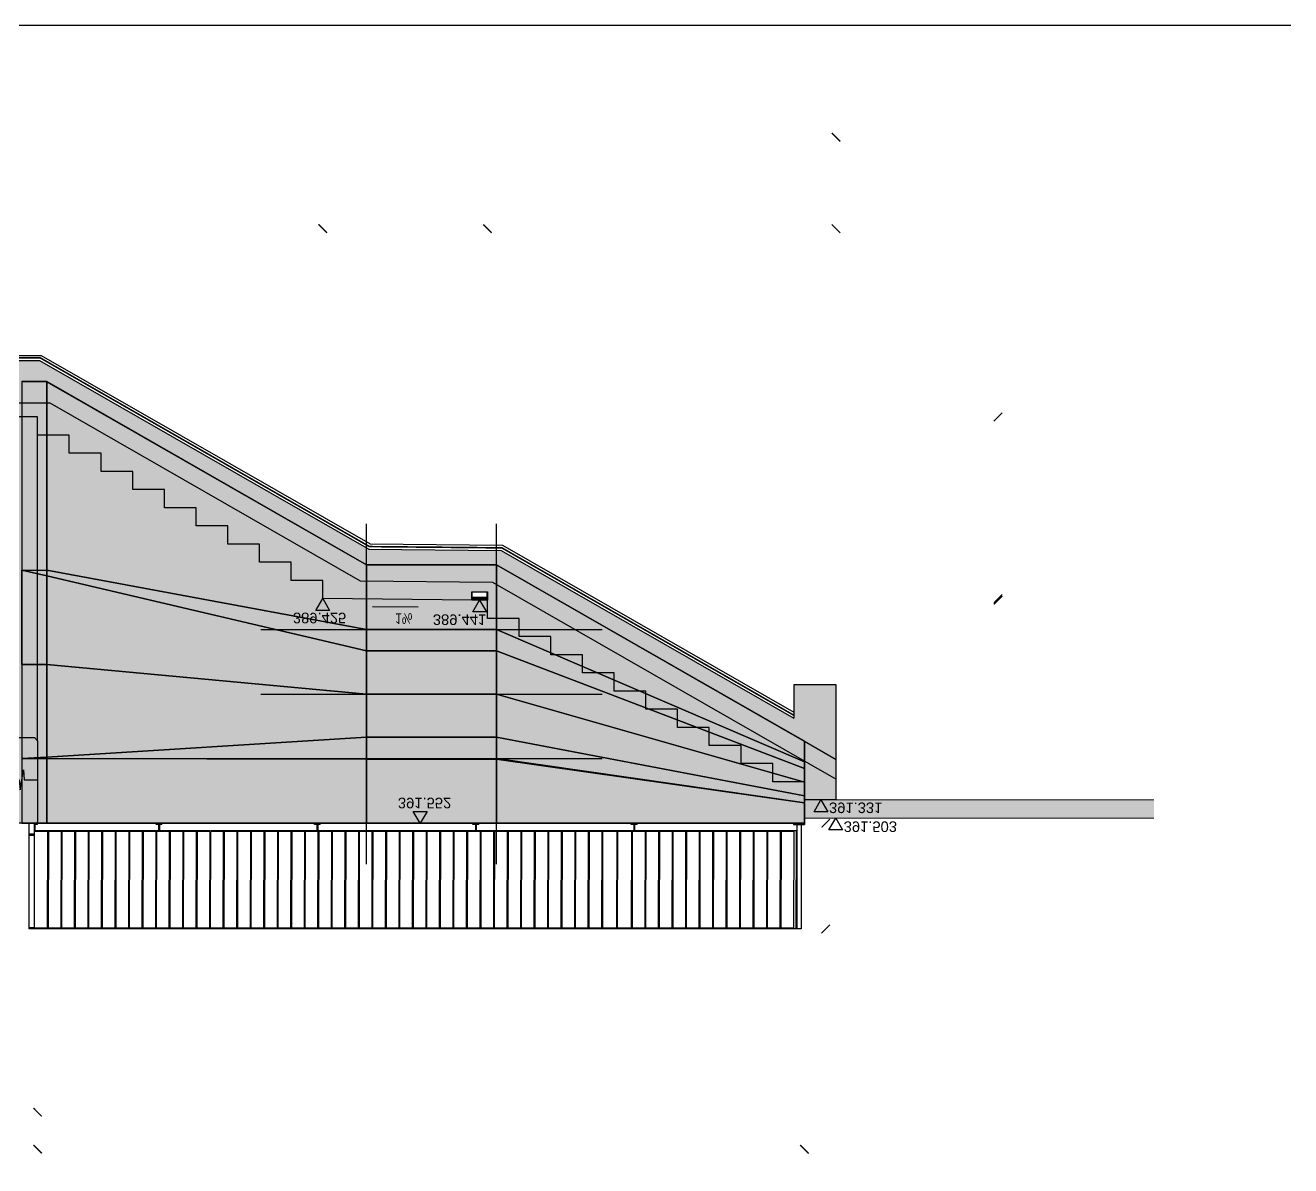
# Model space of a CAD drawing. Header units: metres. Extents: x 64.9 to 119.4, y -18.2 to 7.4.
# Drawn here: x 107.38 to 119.36, y -3.41 to 7.39 of the extents above; entities that cross this region are included whole.
import ezdxf

# ---------------------------------------------------------------- set-up
doc = ezdxf.new("R2010")
doc.units = ezdxf.units.M
doc.header["$PDMODE"] = 2
doc.linetypes.add('HIDDEN', pattern=[0.375, 0.25, -0.125])
doc.layers.get('Defpoints').transparency = 0.8
doc.layers.add('EXISTANT_MARQUISE', color=8, linetype='Continuous', true_color=0x808080)
for name, color, linetype in [('floor_stairs', 65, 'Continuous'), ('roof_01_parapet', 64, 'Continuous'), ('side_a_stairs', 4, 'Continuous'), ('side_b_stairs', 6, 'Continuous')]:
    doc.layers.add(name, color=color, linetype=linetype)
doc.styles.add('Arial', font='arial.ttf')
doc.styles.get("Standard").update_dxf_attribs({"font": 'arial.ttf'})
doc.dimstyles.new('1-50 GC', dxfattribs={"dimscale": 0.05, "dimtxt": 2.5, "dimasz": 2, "dimexe": 1.5, "dimexo": 5, "dimgap": 1, "dimtad": 1, "dimzin": 1, "dimdsep": 46, "dimtxsty": 'Arial', "dimblk": 'ARCHTICK', "dimcen": 0.1, "dimdle": 1.5, "dimazin": 0, "dimtfac": 1, "dimtmove": 1, "dimatfit": 3, "dimfxl": 7, "dimtfill": 1, "dimtolj": 1, "dimtzin": 0, "dimarcsym": 0})
doc.dimstyles.get("Standard").update_dxf_attribs({"dimtxt": 0.18, "dimasz": 0.18, "dimexe": 0.18, "dimexo": 0.0625, "dimgap": 0.09, "dimtad": 0, "dimtih": 1, "dimtoh": 1, "dimdec": 4, "dimzin": 0, "dimdsep": 46, "dimtxsty": 'Standard', "dimcen": 0.09, "dimadec": 0, "dimazin": 0, "dimtfac": 1, "dimtdec": 4, "dimtofl": 0, "dimtmove": 0, "dimatfit": 3, "dimfxl": 1, "dimtolj": 1, "dimtzin": 0, "dimarcsym": 0})

# ---------------------------------------------------------------- blocks, each defined once
blk = doc.blocks.new('_ArchTick')
at = {"color": 0, "linetype": 'ByBlock', "const_width": 0.15}
blk.add_lwpolyline([(-0.5, -0.5), (0.5, 0.5)], dxfattribs=at)
blk = doc.blocks.new('*D27')
at = {"layer": 'Defpoints', "color": 0, "transparency": 16777216}
for p in [(42.549, 10.286), (42.249, 7.537), (42.549, 7.537)]:
    blk.add_point(p, dxfattribs=at)
at = {"layer": 'EXISTANT_MARQUISE', "color": 0, "lineweight": -2, "transparency": 16777216}
for p, q in [((42.249, 7.657), (42.249, 10.346)), ((42.549, 7.657), (42.549, 10.346)), ((42.189, 10.286), (42.609, 10.286))]:
    blk.add_line(p, q, dxfattribs=at)
at = {"layer": 'EXISTANT_MARQUISE', "color": 0, "lineweight": -2, "transparency": 16777216, "xscale": 0.08, "yscale": 0.08, "zscale": 0.08, "rotation": 180}
blk.add_blockref('_ArchTick', (42.249, 10.286), dxfattribs=at)
at = {"layer": 'EXISTANT_MARQUISE', "color": 0, "lineweight": -2, "transparency": 16777216, "xscale": 0.08, "yscale": 0.08, "zscale": 0.08}
blk.add_blockref('_ArchTick', (42.549, 10.286), dxfattribs=at)
at = {"layer": 'EXISTANT_MARQUISE', "color": 0, "transparency": 16777216, "insert": (42.399, 10.377), "char_height": 0.1, "attachment_point": 5, "style": 'Arial'}
blk.add_mtext('\\A1;30', dxfattribs=at)
blk = doc.blocks.new('*D28')
at = {"layer": 'Defpoints', "color": 0, "transparency": 16777216}
for p in [(45.249, 5.244), (42.249, 3.573), (45.249, 1.924)]:
    blk.add_point(p, dxfattribs=at)
at = {"layer": 'EXISTANT_MARQUISE', "color": 0, "lineweight": -2, "transparency": 16777216}
for p, q in [((45.249, 5.124), (45.249, 1.864)), ((42.249, 3.453), (42.249, 1.864)), ((42.189, 1.924), (45.309, 1.924))]:
    blk.add_line(p, q, dxfattribs=at)
at = {"layer": 'EXISTANT_MARQUISE', "color": 0, "lineweight": -2, "transparency": 16777216, "xscale": 0.08, "yscale": 0.08, "zscale": 0.08, "rotation": 180}
blk.add_blockref('_ArchTick', (42.249, 1.924), dxfattribs=at)
at = {"layer": 'EXISTANT_MARQUISE', "color": 0, "lineweight": -2, "transparency": 16777216, "xscale": 0.08, "yscale": 0.08, "zscale": 0.08}
blk.add_blockref('_ArchTick', (45.249, 1.924), dxfattribs=at)
at = {"layer": 'EXISTANT_MARQUISE', "color": 0, "transparency": 16777216, "insert": (43.749, 2.015), "char_height": 0.1, "attachment_point": 5, "style": 'Arial'}
blk.add_mtext('\\A1;3.00', dxfattribs=at)
blk = doc.blocks.new('*D35')
at = {"layer": 'Defpoints', "color": 0, "transparency": 16777216}
for p in [(49.809, 10.636), (49.809, 7.552), (42.549, 7.537)]:
    blk.add_point(p, dxfattribs=at)
at = {"layer": 'EXISTANT_MARQUISE', "color": 0, "lineweight": -2, "transparency": 16777216}
for p, q in [((42.549, 7.657), (42.549, 10.696)), ((49.809, 7.672), (49.809, 10.696)), ((42.489, 10.636), (49.869, 10.636))]:
    blk.add_line(p, q, dxfattribs=at)
at = {"layer": 'EXISTANT_MARQUISE', "color": 0, "lineweight": -2, "transparency": 16777216, "xscale": 0.08, "yscale": 0.08, "zscale": 0.08, "rotation": 180}
blk.add_blockref('_ArchTick', (42.549, 10.636), dxfattribs=at)
at = {"layer": 'EXISTANT_MARQUISE', "color": 0, "lineweight": -2, "transparency": 16777216, "xscale": 0.08, "yscale": 0.08, "zscale": 0.08}
blk.add_blockref('_ArchTick', (49.809, 10.636), dxfattribs=at)
at = {"layer": 'EXISTANT_MARQUISE', "color": 0, "transparency": 16777216, "insert": (46.179, 10.727), "char_height": 0.1, "attachment_point": 5, "style": 'Arial'}
blk.add_mtext('\\A1;7.26', dxfattribs=at)
blk = doc.blocks.new('*D36')
at = {"layer": 'Defpoints', "color": 0, "transparency": 16777216}
for p in [(42.549, 10.636), (42.549, 7.537), (33.449, 7.275)]:
    blk.add_point(p, dxfattribs=at)
at = {"layer": 'EXISTANT_MARQUISE', "color": 0, "lineweight": -2, "transparency": 16777216}
for p, q in [((33.449, 7.395), (33.449, 10.696)), ((42.549, 7.657), (42.549, 10.696)), ((33.389, 10.636), (42.609, 10.636))]:
    blk.add_line(p, q, dxfattribs=at)
at = {"layer": 'EXISTANT_MARQUISE', "color": 0, "lineweight": -2, "transparency": 16777216, "xscale": 0.08, "yscale": 0.08, "zscale": 0.08, "rotation": 180}
blk.add_blockref('_ArchTick', (33.449, 10.636), dxfattribs=at)
at = {"layer": 'EXISTANT_MARQUISE', "color": 0, "lineweight": -2, "transparency": 16777216, "xscale": 0.08, "yscale": 0.08, "zscale": 0.08}
blk.add_blockref('_ArchTick', (42.549, 10.636), dxfattribs=at)
at = {"layer": 'EXISTANT_MARQUISE', "color": 0, "transparency": 16777216, "insert": (37.999, 10.727), "char_height": 0.1, "attachment_point": 5, "style": 'Arial'}
blk.add_mtext('\\A1;9.10', dxfattribs=at)
blk = doc.blocks.new('*D19')
at = {"layer": 'Defpoints', "color": 0, "transparency": 16777216}
for p in [(46.809, 5.354), (45.249, 5.244), (46.809, 1.924)]:
    blk.add_point(p, dxfattribs=at)
at = {"layer": 'EXISTANT_MARQUISE', "color": 0, "lineweight": -2, "transparency": 16777216}
for p, q in [((46.809, 5.234), (46.809, 1.864)), ((45.249, 5.124), (45.249, 1.864)), ((45.189, 1.924), (46.869, 1.924))]:
    blk.add_line(p, q, dxfattribs=at)
at = {"layer": 'EXISTANT_MARQUISE', "color": 0, "lineweight": -2, "transparency": 16777216, "xscale": 0.08, "yscale": 0.08, "zscale": 0.08, "rotation": 180}
blk.add_blockref('_ArchTick', (45.249, 1.924), dxfattribs=at)
at = {"layer": 'EXISTANT_MARQUISE', "color": 0, "lineweight": -2, "transparency": 16777216, "xscale": 0.08, "yscale": 0.08, "zscale": 0.08}
blk.add_blockref('_ArchTick', (46.809, 1.924), dxfattribs=at)
at = {"layer": 'EXISTANT_MARQUISE', "color": 0, "transparency": 16777216, "insert": (46.029, 2.015), "char_height": 0.1, "attachment_point": 5, "style": 'Arial'}
blk.add_mtext('\\A1;1.56', dxfattribs=at)
blk = doc.blocks.new('*D10')
at = {"layer": 'Defpoints', "color": 0, "transparency": 16777216}
for p in [(50.109, 6.241), (42.249, 3.573), (42.249, 1.059)]:
    blk.add_point(p, dxfattribs=at)
at = {"layer": 'EXISTANT_MARQUISE', "color": 0, "lineweight": -2, "transparency": 16777216}
for p, q in [((50.109, 6.121), (50.109, 0.999)), ((42.249, 3.453), (42.249, 0.999)), ((50.169, 1.059), (42.189, 1.059))]:
    blk.add_line(p, q, dxfattribs=at)
at = {"layer": 'EXISTANT_MARQUISE', "color": 0, "lineweight": -2, "transparency": 16777216, "xscale": 0.08, "yscale": 0.08, "zscale": 0.08, "rotation": 180}
blk.add_blockref('_ArchTick', (42.249, 1.059), dxfattribs=at)
at = {"layer": 'EXISTANT_MARQUISE', "color": 0, "lineweight": -2, "transparency": 16777216, "xscale": 0.08, "yscale": 0.08, "zscale": 0.08}
blk.add_blockref('_ArchTick', (50.109, 1.059), dxfattribs=at)
at = {"layer": 'EXISTANT_MARQUISE', "color": 0, "transparency": 16777216, "insert": (46.179, 1.165), "char_height": 0.1, "attachment_point": 5, "style": 'Arial'}
blk.add_mtext('\\A1;Escaliers = 7.86   (11 marches 30/17.19cm)', dxfattribs=at)
blk = doc.blocks.new('*D13')
at = {"layer": 'Defpoints', "color": 0, "transparency": 16777216}
for p in [(50.109, 6.241), (46.809, 5.354), (50.109, 1.924)]:
    blk.add_point(p, dxfattribs=at)
at = {"layer": 'EXISTANT_MARQUISE', "color": 0, "lineweight": -2, "transparency": 16777216}
for p, q in [((50.109, 6.121), (50.109, 1.864)), ((46.809, 5.234), (46.809, 1.864)), ((46.749, 1.924), (50.169, 1.924))]:
    blk.add_line(p, q, dxfattribs=at)
at = {"layer": 'EXISTANT_MARQUISE', "color": 0, "lineweight": -2, "transparency": 16777216, "xscale": 0.08, "yscale": 0.08, "zscale": 0.08, "rotation": 180}
blk.add_blockref('_ArchTick', (46.809, 1.924), dxfattribs=at)
at = {"layer": 'EXISTANT_MARQUISE', "color": 0, "lineweight": -2, "transparency": 16777216, "xscale": 0.08, "yscale": 0.08, "zscale": 0.08}
blk.add_blockref('_ArchTick', (50.109, 1.924), dxfattribs=at)
at = {"layer": 'EXISTANT_MARQUISE', "color": 0, "transparency": 16777216, "insert": (48.459, 2.015), "char_height": 0.1, "attachment_point": 5, "style": 'Arial'}
blk.add_mtext('\\A1;3.30', dxfattribs=at)
blk = doc.blocks.new('*D16')
at = {"layer": 'Defpoints', "color": 0, "transparency": 16777216}
for p in [(45.249, 5.425), (51.643, 5.425), (42.549, 3.706)]:
    blk.add_point(p, dxfattribs=at)
at = {"layer": 'EXISTANT_MARQUISE', "color": 0, "lineweight": -2, "transparency": 16777216}
for p, q in [((45.369, 5.425), (51.703, 5.425)), ((51.643, 3.646), (51.643, 5.485)), ((42.669, 3.706), (51.703, 3.706))]:
    blk.add_line(p, q, dxfattribs=at)
at = {"layer": 'EXISTANT_MARQUISE', "color": 0, "lineweight": -2, "transparency": 16777216, "xscale": 0.08, "yscale": 0.08, "zscale": 0.08}
for p, rotation in [((51.643, 5.425), 90), ((51.643, 3.706), 270)]:
    blk.add_blockref('_ArchTick', p, dxfattribs=dict(at, rotation=rotation))
at = {"layer": 'EXISTANT_MARQUISE', "color": 0, "transparency": 16777216, "insert": (51.553, 4.565), "char_height": 0.1, "attachment_point": 5, "rotation": 90, "style": 'Arial'}
blk.add_mtext('\\A1;1.72', dxfattribs=at)
blk = doc.blocks.new('*D5')
at = {"layer": 'Defpoints', "color": 0, "transparency": 16777216}
for p in [(45.249, 5.425), (46.806, 5.44), (51.643, 5.44)]:
    blk.add_point(p, dxfattribs=at)
at = {"layer": 'EXISTANT_MARQUISE', "color": 0, "lineweight": -2, "transparency": 16777216}
for p, q in [((51.643, 5.44), (51.643, 5.52)), ((45.369, 5.425), (51.703, 5.425)), ((46.926, 5.44), (51.703, 5.44)), ((51.643, 5.425), (51.643, 5.44)), ((51.643, 5.425), (51.643, 5.345))]:
    blk.add_line(p, q, dxfattribs=at)
at = {"layer": 'EXISTANT_MARQUISE', "color": 0, "lineweight": -2, "transparency": 16777216, "xscale": 0.08, "yscale": 0.08, "zscale": 0.08}
for p, rotation in [((51.643, 5.44), 270), ((51.643, 5.425), 90)]:
    blk.add_blockref('_ArchTick', p, dxfattribs=dict(at, rotation=rotation))
at = {"layer": 'EXISTANT_MARQUISE', "color": 0, "transparency": 16777216, "insert": (51.543, 5.369), "char_height": 0.1, "attachment_point": 5, "rotation": 90, "style": 'Arial'}
blk.add_mtext('\\A1;2', dxfattribs=at)
blk = doc.blocks.new('*D17')
at = {"layer": 'Defpoints', "color": 0, "transparency": 16777216}
for p in [(49.778, 8.552), (49.778, 7.551), (50.011, 7.551)]:
    blk.add_point(p, dxfattribs=at)
at = {"layer": 'EXISTANT_MARQUISE', "color": 0, "lineweight": -2, "transparency": 16777216}
for p, q in [((49.898, 8.552), (50.071, 8.552)), ((50.011, 8.612), (50.011, 7.491)), ((49.898, 7.551), (50.071, 7.551))]:
    blk.add_line(p, q, dxfattribs=at)
at = {"layer": 'EXISTANT_MARQUISE', "color": 0, "lineweight": -2, "transparency": 16777216, "xscale": 0.08, "yscale": 0.08, "zscale": 0.08}
for p, rotation in [((50.011, 8.552), 90), ((50.011, 7.551), 270)]:
    blk.add_blockref('_ArchTick', p, dxfattribs=dict(at, rotation=rotation))
at = {"layer": 'EXISTANT_MARQUISE', "color": 0, "transparency": 16777216, "insert": (49.919, 8.052), "char_height": 0.1, "attachment_point": 5, "rotation": 90, "style": 'Arial'}
blk.add_mtext('\\A1;1.00', dxfattribs=at)
blk = doc.blocks.new('A$C75E31005')
at = {"layer": 'EXISTANT_MARQUISE', "transparency": 33554534}
h = blk.add_hatch(color=256, dxfattribs=at)
h.dxf.hatch_style = 1
h.paths.add_polyline_path([(42.519, 6.74), (42.549, 6.77), (42.549, 7.537), (42.534, 7.552), (42.264, 7.552), (42.249, 7.537), (42.249, 7.14), (33.749, 7.14), (33.749, 7.275), (33.734, 7.29), (33.464, 7.29), (33.449, 7.275), (33.449, 6.77), (33.479, 6.74)])
h = blk.add_hatch(color=256, dxfattribs=at)
h.dxf.hatch_style = 1
h.paths.add_polyline_path([(42.249, 6.74), (42.249, 3.706), (42.549, 3.706), (42.549, 3.878), (42.849, 3.878), (42.849, 4.05), (43.149, 4.049), (43.149, 4.221), (43.449, 4.221), (43.449, 4.393), (43.749, 4.393), (43.749, 4.565), (44.049, 4.565), (44.049, 4.737), (44.349, 4.737), (44.349, 4.909), (44.649, 4.909), (44.649, 5.081), (44.949, 5.081), (44.949, 5.253), (45.249, 5.253), (45.249, 5.425), (46.809, 5.44), (46.809, 5.612), (47.109, 5.612), (47.109, 5.784), (47.409, 5.784), (47.409, 5.956), (47.709, 5.956), (47.709, 6.128), (48.009, 6.128), (48.009, 6.3), (48.309, 6.3), (48.309, 6.472), (48.609, 6.472), (48.609, 6.644), (48.909, 6.644), (48.909, 6.815), (49.209, 6.815), (49.209, 6.987), (49.509, 6.987), (49.509, 7.159), (49.809, 7.159), (49.809, 7.331), (53.119, 7.331), (53.119, 7.503), (49.809, 7.503), (49.809, 7.552), (42.534, 7.552), (42.549, 7.537), (42.549, 6.77), (42.519, 6.74)])
at = {"layer": 'EXISTANT_MARQUISE', "true_color": 0xb0b0b0, "transparency": 33554534}
h = blk.add_hatch(color=253, dxfattribs=at)
h.dxf.hatch_style = 1
h.paths.add_polyline_path([(42.249, 3.573), (42.249, 3.706), (42.549, 3.706), (42.549, 3.878), (42.849, 3.878), (42.849, 4.049), (43.149, 4.049), (43.149, 4.224), (43.449, 4.224), (43.449, 4.395), (43.749, 4.395), (43.749, 4.567), (44.049, 4.567), (44.049, 4.738), (44.349, 4.738), (44.349, 4.91), (44.649, 4.91), (44.649, 5.081), (44.949, 5.081), (44.949, 5.253), (45.249, 5.253), (45.249, 5.425), (46.659, 5.439), (46.659, 5.362), (46.809, 5.362), (46.809, 5.44), (46.809, 5.612), (47.109, 5.612), (47.109, 5.784), (47.409, 5.784), (47.409, 5.956), (47.709, 5.956), (47.709, 6.128), (48.009, 6.128), (48.009, 6.3), (48.309, 6.3), (48.309, 6.472), (48.609, 6.472), (48.609, 6.644), (48.909, 6.644), (48.909, 6.815), (49.209, 6.815), (49.209, 6.987), (49.509, 6.987), (49.509, 7.159), (49.809, 7.159), (49.809, 7.331), (50.109, 7.331), (50.109, 7.133), (46.857, 5.27), (45.603, 5.257), (42.663, 3.573)])
at = {"layer": 'EXISTANT_MARQUISE', "transparency": 33554534}
h = blk.add_hatch(color=256, dxfattribs=at)
h.dxf.hatch_style = 1
h.paths.add_polyline_path([(42.568, 3.173), (45.686, 4.958), (46.938, 4.97), (49.709, 6.558), (49.709, 6.241), (50.109, 6.241), (50.109, 7.133), (46.857, 5.27), (45.603, 5.257), (42.663, 3.573), (38.119, 3.573), (25.001, 2.261), (25.001, 2.234), (24.851, 2.234), (24.851, 2.264), (19.501, 2.264), (19.501, 7.095), (19.471, 7.125), (19.131, 7.121), (19.101, 7.091), (19.101, 6.067), (19.051, 6.067), (19.051, 5.867), (19.101, 5.867), (19.101, 1.861), (25.017, 1.862), (38.118, 3.173)])
h = blk.add_hatch(dxfattribs=at)
h.set_pattern_fill('ANSI31', color=256, scale=0.09, angle=45)
h.set_pattern_definition([(90, (-183.0409, -450.5799), (-0.01125, 0), [])])
h.paths.add_polyline_path([(46.806, 5.417), (46.662, 5.417), (46.662, 5.439), (46.806, 5.44)])
at = {"layer": 'EXISTANT_MARQUISE', "ltscale": 0.05, "transparency": 33554534}
for p, q in [((42.516, 8.552), (42.466, 8.552)), ((42.466, 7.552), (42.466, 8.552)), ((42.516, 8.542), (42.466, 8.542)), ((42.516, 7.552), (42.516, 8.552))]:
    blk.add_line(p, q, dxfattribs=at)
at = {"layer": 'EXISTANT_MARQUISE', "transparency": 33554534}
for p, q in [((42.516, 7.562), (42.516, 8.552)), ((42.643, 7.63), (42.64, 8.544)), ((42.651, 7.63), (42.648, 8.544)), ((42.771, 7.63), (42.768, 8.544)), ((42.779, 7.63), (42.776, 8.544)), ((42.899, 7.63), (42.896, 8.544)), ((42.907, 7.63), (42.904, 8.544)), ((43.027, 7.63), (43.024, 8.544)), ((43.035, 7.63), (43.032, 8.544)), ((43.155, 7.63), (43.152, 8.544)), ((43.163, 7.63), (43.16, 8.544)), ((43.283, 7.63), (43.28, 8.544)), ((43.291, 7.63), (43.288, 8.544)), ((43.411, 7.63), (43.408, 8.544)), ((43.419, 7.63), (43.416, 8.544)), ((43.539, 7.63), (43.536, 8.544)), ((43.547, 7.63), (43.544, 8.544)), ((43.667, 7.63), (43.664, 8.544)), ((43.675, 7.63), (43.672, 8.544)), ((43.795, 7.63), (43.792, 8.544)), ((43.803, 7.63), (43.8, 8.544)), ((43.923, 7.63), (43.92, 8.544)), ((43.931, 7.63), (43.928, 8.544)), ((44.051, 7.63), (44.048, 8.544)), ((44.059, 7.63), (44.056, 8.544)), ((44.179, 7.63), (44.176, 8.544)), ((44.187, 7.63), (44.184, 8.544)), ((44.307, 7.63), (44.304, 8.544)), ((44.315, 7.63), (44.312, 8.544)), ((44.435, 7.63), (44.432, 8.544)), ((44.443, 7.63), (44.44, 8.544)), ((44.563, 7.63), (44.56, 8.544)), ((44.571, 7.63), (44.568, 8.544)), ((44.691, 7.63), (44.688, 8.544)), ((44.699, 7.63), (44.696, 8.544)), ((44.819, 7.63), (44.816, 8.544)), ((44.827, 7.63), (44.824, 8.544)), ((44.947, 7.63), (44.944, 8.544)), ((44.955, 7.63), (44.952, 8.544)), ((45.075, 7.63), (45.072, 8.544)), ((45.083, 7.63), (45.08, 8.544)), ((45.203, 7.63), (45.2, 8.544)), ((45.211, 7.63), (45.208, 8.544)), ((45.331, 7.63), (45.328, 8.544)), ((45.339, 7.63), (45.336, 8.544)), ((45.459, 7.63), (45.456, 8.544)), ((45.467, 7.63), (45.464, 8.544)), ((45.587, 7.63), (45.584, 8.544)), ((45.595, 7.63), (45.592, 8.544)), ((45.715, 7.63), (45.712, 8.544)), ((45.723, 7.63), (45.72, 8.544)), ((45.843, 7.63), (45.84, 8.544)), ((45.851, 7.63), (45.848, 8.544)), ((45.971, 7.63), (45.968, 8.544)), ((45.979, 7.63), (45.976, 8.544)), ((46.099, 7.63), (46.096, 8.544)), ((46.107, 7.63), (46.104, 8.544)), ((46.227, 7.63), (46.224, 8.544)), ((46.235, 7.63), (46.232, 8.544)), ((46.355, 7.63), (46.352, 8.544)), ((46.363, 7.63), (46.36, 8.544)), ((46.483, 7.63), (46.48, 8.544)), ((46.491, 7.63), (46.488, 8.544)), ((46.611, 7.63), (46.608, 8.544)), ((46.619, 7.63), (46.616, 8.544)), ((46.739, 7.63), (46.736, 8.544)), ((46.747, 7.63), (46.744, 8.544)), ((46.867, 7.63), (46.864, 8.544)), ((46.875, 7.63), (46.872, 8.544)), ((46.995, 7.63), (46.992, 8.544)), ((47.003, 7.63), (47, 8.544)), ((47.123, 7.63), (47.12, 8.544)), ((47.131, 7.63), (47.128, 8.544)), ((47.251, 7.63), (47.248, 8.544)), ((47.259, 7.63), (47.256, 8.544)), ((47.379, 7.63), (47.376, 8.544)), ((47.387, 7.63), (47.384, 8.544)), ((47.507, 7.63), (47.504, 8.544)), ((47.515, 7.63), (47.512, 8.544)), ((47.635, 7.63), (47.632, 8.544)), ((47.643, 7.63), (47.64, 8.544)), ((47.763, 7.63), (47.76, 8.544)), ((47.771, 7.63), (47.768, 8.544)), ((47.891, 7.63), (47.888, 8.544)), ((47.899, 7.63), (47.896, 8.544)), ((48.032, 7.63), (48.029, 8.544)), ((48.04, 7.63), (48.037, 8.544)), ((48.172, 7.63), (48.17, 8.544)), ((48.18, 7.63), (48.178, 8.544)), ((48.3, 7.63), (48.298, 8.544)), ((48.308, 7.63), (48.306, 8.544)), ((48.428, 7.63), (48.426, 8.544)), ((48.436, 7.63), (48.434, 8.544)), ((48.556, 7.63), (48.554, 8.544)), ((48.564, 7.63), (48.562, 8.544)), ((48.684, 7.63), (48.682, 8.544)), ((48.692, 7.63), (48.69, 8.544)), ((48.812, 7.63), (48.81, 8.544)), ((48.82, 7.63), (48.818, 8.544)), ((48.94, 7.63), (48.938, 8.544)), ((48.948, 7.63), (48.946, 8.544)), ((49.068, 7.63), (49.066, 8.544)), ((49.076, 7.63), (49.074, 8.544)), ((49.196, 7.63), (49.194, 8.544)), ((49.204, 7.63), (49.202, 8.544)), ((49.324, 7.63), (49.322, 8.544)), ((49.332, 7.63), (49.33, 8.544)), ((49.452, 7.63), (49.45, 8.544)), ((49.46, 7.63), (49.458, 8.544)), ((49.58, 7.63), (49.578, 8.544)), ((49.588, 7.63), (49.586, 8.544)), ((49.708, 7.63), (49.706, 8.544)), ((49.73, 7.622), (49.727, 8.544)), ((49.738, 7.562), (49.738, 8.552)), ((49.778, 7.562), (49.778, 8.552)), ((42.547, 7.562), (42.516, 7.562)), ((42.524, 7.562), (42.524, 7.622)), ((42.547, 7.562), (42.547, 7.552)), ((43.67, 7.562), (43.67, 7.552)), ((43.725, 7.562), (43.67, 7.562)), ((43.694, 7.562), (43.694, 7.622)), ((43.702, 7.562), (43.702, 7.622)), ((43.725, 7.562), (43.725, 7.552)), ((45.17, 7.562), (45.17, 7.552)), ((45.225, 7.562), (45.17, 7.562)), ((45.194, 7.562), (45.194, 7.622)), ((45.202, 7.562), (45.202, 7.622)), ((45.225, 7.562), (45.225, 7.552)), ((46.67, 7.562), (46.67, 7.552)), ((46.725, 7.562), (46.67, 7.562)), ((46.694, 7.562), (46.694, 7.622)), ((46.702, 7.562), (46.702, 7.622)), ((46.725, 7.562), (46.725, 7.552)), ((48.17, 7.562), (48.17, 7.552)), ((48.225, 7.562), (48.17, 7.562)), ((48.194, 7.562), (48.194, 7.622)), ((48.202, 7.562), (48.202, 7.622)), ((48.225, 7.562), (48.225, 7.552)), ((49.707, 7.562), (49.809, 7.562)), ((49.707, 7.552), (49.707, 7.562)), ((49.707, 7.552), (49.809, 7.552)), ((49.809, 7.552), (49.809, 7.562)), ((50.109, 7.331), (50.109, 6.241)), ((49.709, 6.241), (49.709, 6.558)), ((50.109, 6.241), (49.709, 6.241)), ((46.806, 5.417), (46.662, 5.417)), ((46.806, 5.414), (46.662, 5.414))]:
    blk.add_line(p, q, dxfattribs=at)
at = {"layer": 'EXISTANT_MARQUISE', "linetype": 'Continuous', "ltscale": 0.05, "transparency": 33554534}
for p, q in [((42.516, 7.666), (42.466, 7.666)), ((42.516, 7.656), (42.466, 7.656))]:
    blk.add_line(p, q, dxfattribs=at)
at = {"layer": 'EXISTANT_MARQUISE', "linetype": 'Continuous', "transparency": 33554534}
for p, q in [((46.662, 5.439), (46.662, 5.365)), ((46.806, 5.44), (46.806, 5.365)), ((46.806, 5.365), (46.662, 5.365))]:
    blk.add_line(p, q, dxfattribs=at)
at = {"layer": 'EXISTANT_MARQUISE', "color": 7, "transparency": 33554534}
blk.add_line((54.414, 0), (2.274, 0), dxfattribs=at)
at = {"layer": 'EXISTANT_MARQUISE', "transparency": 33554534}
for points in [[(49.778, 8.552), (42.516, 8.552)], [(42.64, 8.544), (42.516, 8.544)], [(42.768, 8.544), (42.648, 8.544)], [(42.896, 8.544), (42.776, 8.544)], [(43.024, 8.544), (42.904, 8.544)], [(43.152, 8.544), (43.032, 8.544)], [(43.28, 8.544), (43.16, 8.544)], [(43.408, 8.544), (43.288, 8.544)], [(43.536, 8.544), (43.416, 8.544)], [(43.664, 8.544), (43.544, 8.544)], [(43.792, 8.544), (43.672, 8.544)], [(43.92, 8.544), (43.8, 8.544)], [(44.048, 8.544), (43.928, 8.544)], [(44.176, 8.544), (44.056, 8.544)], [(44.304, 8.544), (44.184, 8.544)], [(44.432, 8.544), (44.312, 8.544)], [(44.56, 8.544), (44.44, 8.544)], [(44.688, 8.544), (44.568, 8.544)], [(44.816, 8.544), (44.696, 8.544)], [(44.944, 8.544), (44.824, 8.544)], [(45.072, 8.544), (44.952, 8.544)], [(45.2, 8.544), (45.08, 8.544)], [(45.328, 8.544), (45.208, 8.544)], [(45.456, 8.544), (45.336, 8.544)], [(45.584, 8.544), (45.464, 8.544)], [(45.712, 8.544), (45.592, 8.544)], [(45.84, 8.544), (45.72, 8.544)], [(45.968, 8.544), (45.848, 8.544)], [(46.096, 8.544), (45.976, 8.544)], [(46.224, 8.544), (46.104, 8.544)], [(46.352, 8.544), (46.232, 8.544)], [(46.48, 8.544), (46.36, 8.544)], [(46.608, 8.544), (46.488, 8.544)], [(46.736, 8.544), (46.616, 8.544)], [(46.864, 8.544), (46.744, 8.544)], [(46.992, 8.544), (46.872, 8.544)], [(47.12, 8.544), (47, 8.544)], [(47.248, 8.544), (47.128, 8.544)], [(47.376, 8.544), (47.256, 8.544)], [(47.504, 8.544), (47.384, 8.544)], [(47.632, 8.544), (47.512, 8.544)], [(47.76, 8.544), (47.64, 8.544)], [(47.888, 8.544), (47.768, 8.544)], [(48.029, 8.544), (47.896, 8.544)], [(48.17, 8.544), (48.037, 8.544)], [(48.298, 8.544), (48.178, 8.544)], [(48.426, 8.544), (48.306, 8.544)], [(48.554, 8.544), (48.434, 8.544)], [(48.682, 8.544), (48.562, 8.544)], [(48.81, 8.544), (48.69, 8.544)], [(48.938, 8.544), (48.818, 8.544)], [(49.066, 8.544), (48.946, 8.544)], [(49.194, 8.544), (49.074, 8.544)], [(49.322, 8.544), (49.202, 8.544)], [(49.45, 8.544), (49.33, 8.544)], [(49.578, 8.544), (49.458, 8.544)], [(49.706, 8.544), (49.586, 8.544)], [(49.738, 8.544), (49.727, 8.544)], [(42.516, 7.63), (42.524, 7.63)], [(42.643, 7.63), (42.523, 7.63)], [(44.179, 7.622), (42.524, 7.622)], [(42.771, 7.63), (42.651, 7.63)], [(42.899, 7.63), (42.779, 7.63)], [(43.027, 7.63), (42.907, 7.63)], [(43.155, 7.63), (43.035, 7.63)], [(43.283, 7.63), (43.163, 7.63)], [(43.411, 7.63), (43.291, 7.63)], [(43.539, 7.63), (43.419, 7.63)], [(43.667, 7.63), (43.547, 7.63)], [(43.795, 7.63), (43.675, 7.63)], [(43.923, 7.63), (43.803, 7.63)], [(44.051, 7.63), (43.931, 7.63)], [(44.179, 7.63), (44.059, 7.63)], [(44.307, 7.63), (44.187, 7.63)], [(49.738, 7.622), (44.187, 7.622)], [(44.435, 7.63), (44.315, 7.63)], [(44.563, 7.63), (44.443, 7.63)], [(44.691, 7.63), (44.571, 7.63)], [(44.819, 7.63), (44.699, 7.63)], [(44.947, 7.63), (44.827, 7.63)], [(45.075, 7.63), (44.955, 7.63)], [(45.203, 7.63), (45.083, 7.63)], [(45.331, 7.63), (45.211, 7.63)], [(45.459, 7.63), (45.339, 7.63)], [(45.587, 7.63), (45.467, 7.63)], [(45.715, 7.63), (45.595, 7.63)], [(45.843, 7.63), (45.723, 7.63)], [(45.971, 7.63), (45.851, 7.63)], [(46.099, 7.63), (45.979, 7.63)], [(46.227, 7.63), (46.107, 7.63)], [(46.355, 7.63), (46.235, 7.63)], [(46.483, 7.63), (46.363, 7.63)], [(46.611, 7.63), (46.491, 7.63)], [(46.739, 7.63), (46.619, 7.63)], [(46.867, 7.63), (46.747, 7.63)], [(46.995, 7.63), (46.875, 7.63)], [(47.123, 7.63), (47.003, 7.63)], [(47.251, 7.63), (47.131, 7.63)], [(47.379, 7.63), (47.259, 7.63)], [(47.507, 7.63), (47.387, 7.63)], [(47.635, 7.63), (47.515, 7.63)], [(47.763, 7.63), (47.643, 7.63)], [(47.891, 7.63), (47.771, 7.63)], [(48.032, 7.63), (47.899, 7.63)], [(48.172, 7.63), (48.04, 7.63)], [(48.3, 7.63), (48.18, 7.63)], [(48.428, 7.63), (48.308, 7.63)], [(48.556, 7.63), (48.436, 7.63)], [(48.684, 7.63), (48.564, 7.63)], [(48.812, 7.63), (48.692, 7.63)], [(48.94, 7.63), (48.82, 7.63)], [(49.068, 7.63), (48.948, 7.63)], [(49.196, 7.63), (49.076, 7.63)], [(49.324, 7.63), (49.204, 7.63)], [(49.452, 7.63), (49.332, 7.63)], [(49.58, 7.63), (49.46, 7.63)], [(49.708, 7.63), (49.588, 7.63)], [(50.109, 7.331), (49.809, 7.331), (49.809, 7.159), (49.509, 7.159), (49.509, 6.987), (49.209, 6.987), (49.209, 6.815), (48.909, 6.815), (48.909, 6.644), (48.609, 6.644), (48.609, 6.472), (48.309, 6.472), (48.309, 6.3), (48.009, 6.3), (48.009, 6.128), (47.709, 6.128), (47.709, 5.956), (47.409, 5.956), (47.409, 5.784), (47.109, 5.784), (47.109, 5.612), (46.809, 5.612), (46.809, 5.44), (46.809, 5.44)], [(25.001, 2.261), (38.119, 3.573), (42.663, 3.573), (45.603, 5.257), (46.857, 5.27), (50.109, 7.133)], [(19.051, 1.811), (25.011, 1.811), (38.121, 3.123), (42.581, 3.123), (45.697, 4.908), (46.952, 4.92), (49.709, 6.5)], [(19.101, 1.861), (25.008, 1.861), (38.118, 3.173), (42.568, 3.173), (45.684, 4.958), (46.938, 4.97), (49.709, 6.558)], [(46.659, 5.439), (45.249, 5.425), (45.249, 5.253), (44.949, 5.253), (44.949, 5.081), (44.649, 5.081), (44.649, 4.909), (44.349, 4.909), (44.349, 4.737), (44.049, 4.737), (44.049, 4.565), (43.749, 4.565), (43.749, 4.393), (43.449, 4.393), (43.449, 4.221), (43.149, 4.221), (43.149, 4.049), (42.849, 4.049), (42.849, 3.878), (42.549, 3.878), (42.549, 3.706), (42.249, 3.706), (42.249, 3.573)], [(46.809, 5.44), (46.659, 5.439)]]:
    blk.add_lwpolyline(points, dxfattribs=at)
for points in [[(42.519, 6.74), (42.549, 6.77), (42.549, 7.537), (42.534, 7.552), (42.264, 7.552), (42.249, 7.537), (42.249, 7.14), (33.749, 7.14), (33.749, 7.275), (33.734, 7.29), (33.464, 7.29), (33.449, 7.275), (33.449, 6.77), (33.479, 6.74)], [(46.171, 7.552), (46.106, 7.44), (46.236, 7.44)], [(50.107, 7.503), (50.171, 7.615), (50.042, 7.615)], [(49.966, 7.331), (50.031, 7.443), (49.902, 7.443)], [(45.249, 5.425), (45.313, 5.537), (45.184, 5.537)], [(46.734, 5.439), (46.798, 5.552), (46.669, 5.552)]]:
    blk.add_lwpolyline(points, close=True, dxfattribs=at)
at = {"layer": 'EXISTANT_MARQUISE', "lineweight": 15, "transparency": 33554534}
blk.add_lwpolyline([(49.809, 7.323), (49.809, 7.552), (42.534, 7.552)], dxfattribs=at)
at = {"layer": 'EXISTANT_MARQUISE', "lineweight": 9, "transparency": 33554534}
for points in [[(49.809, 7.503), (53.119, 7.503)], [(49.809, 7.331), (53.119, 7.331)]]:
    blk.add_lwpolyline(points, dxfattribs=at)
at = {"layer": 'EXISTANT_MARQUISE', "linetype": 'Continuous', "transparency": 33554534}
for points in [[(42.249, 7.14), (42.375, 7.14), (42.383, 7.234), (42.414, 7.046), (42.422, 7.14), (42.549, 7.14)], [(46.659, 5.439), (46.659, 5.362), (46.809, 5.362), (46.809, 5.44)]]:
    blk.add_lwpolyline(points, dxfattribs=at)
at = {"layer": 'EXISTANT_MARQUISE', "ltscale": 0.15, "transparency": 33554534}
blk.add_lwpolyline([(42.549, 6.77), (42.549, 3.869)], dxfattribs=at)
at = {"layer": 'EXISTANT_MARQUISE', "linetype": 'HIDDEN', "ltscale": 0.45, "transparency": 33554534, "const_width": 0.015, "flags": 128}
blk.add_lwpolyline([(19.076, 5.867), (19.076, 1.836), (25.011, 1.836), (38.118, 3.147), (42.574, 3.147), (45.691, 4.933), (46.945, 4.945), (49.709, 6.529)], dxfattribs=at)
at = {"layer": 'EXISTANT_MARQUISE', "transparency": 33554534, "style": 'Arial'}
for s, p in [('391.503', (50.181, 7.534)), ('391.331', (50.042, 7.355)), ('391.552', (45.96, 7.31)), ('389.425', (44.966, 5.559)), ('389.441', (46.291, 5.575))]:
    blk.add_text(s, height=0.1, rotation=0, dxfattribs=at).set_placement(p)
at = {"layer": 'EXISTANT_MARQUISE', "transparency": 33554534, "style": 'Arial', "width": 0.8}
blk.add_text('1%%%', height=0.1, rotation=359.3903, dxfattribs=at).set_placement((45.935, 5.565))
at = {"layer": 'EXISTANT_MARQUISE', "transparency": 33554534}
for base, p1, p2, picture, middle in [((42.549, 10.636), (33.449, 7.275), (42.549, 7.537), '*D36', (37.999, 10.727)), ((49.809, 10.636), (42.549, 7.537), (49.809, 7.552), '*D35', (46.179, 10.727))]:
    dim = blk.add_linear_dim(base=base, p1=p1, p2=p2, dimstyle='1-50 GC', override={"dimscale": 0.04, "dimexo": 3, "dimtfill": 0}, dxfattribs=at)
    dim.commit()
    dim.dimension.update_dxf_attribs({"geometry": picture, "text_midpoint": middle})
for base, p1, p2, override, picture, middle in [((42.549, 10.286), (42.249, 7.537), (42.549, 7.537), {"dimscale": 0.04, "dimexo": 3, "dimdec": 0, "dimlfac": 100, "dimtfill": 0}, '*D27', (42.399, 10.286)), ((50.109, 1.924), (46.809, 5.354), (50.109, 6.241), {"dimscale": 0.04, "dimexo": 3, "dimtfill": 0}, '*D13', (48.459, 1.924)), ((46.809, 1.924), (45.249, 5.244), (46.809, 5.354), {"dimscale": 0.04, "dimexo": 3, "dimtfill": 0}, '*D19', (46.029, 1.924)), ((45.249, 1.924), (42.249, 3.573), (45.249, 5.244), {"dimscale": 0.04, "dimexo": 3, "dimtfill": 0}, '*D28', (43.749, 1.924))]:
    dim = blk.add_linear_dim(base=base, p1=p1, p2=p2, dimstyle='1-50 GC', override=override, dxfattribs=at)
    dim.commit()
    dim.dimension.update_dxf_attribs({"geometry": picture, "text_midpoint": middle, "dimtype": 160})
for base, p1, p2, picture, middle in [((50.011, 7.551), (49.778, 8.552), (49.778, 7.551), '*D17', (49.919, 8.052)), ((51.643, 5.425), (42.549, 3.706), (45.249, 5.425), '*D16', (51.553, 4.565))]:
    dim = blk.add_linear_dim(base=base, p1=p1, p2=p2, angle=90, dimstyle='1-50 GC', override={"dimscale": 0.04, "dimexo": 3, "dimtfill": 0}, dxfattribs=at)
    dim.commit()
    dim.dimension.update_dxf_attribs({"geometry": picture, "text_midpoint": middle})
dim = blk.add_linear_dim(base=(42.249, 1.059), p1=(50.109, 6.241), p2=(42.249, 3.573), text='Escaliers = <>   (11 marches 30/17.19cm)', dimstyle='1-50 GC', override={"dimscale": 0.04, "dimexo": 3, "dimtfill": 0}, dxfattribs=at)
dim.commit()
dim.dimension.update_dxf_attribs({"geometry": '*D10', "text_midpoint": (46.179, 1.165)})
dim = blk.add_linear_dim(base=(51.6434, 5.4401), p1=(45.2486, 5.4246), p2=(46.8056, 5.4401), angle=90, dimstyle='1-50 GC', override={"dimscale": 0.04, "dimexo": 3, "dimdec": 0, "dimlfac": 100, "dimtfill": 0}, dxfattribs=at)
dim.commit()
dim.dimension.update_dxf_attribs({"geometry": '*D5', "text_midpoint": (51.6328, 5.3694), "dimtype": 128})
blk.add_leader([(45.72, 5.5), (46.152, 5.504)], dimstyle='Standard', override={"dimgap": 0.09, "dimtad": 0}, dxfattribs=at)

msp = doc.modelspace()

# ---------------------------------------------------------------- linework, layer by layer
at = {"color": 3, "extrusion": (-1, 0, 0), "elevation": -115.054}
msp.add_lwpolyline([(-0.44, 375.573), (-0.44, 372.773)], dxfattribs=at)
at = {"layer": 'floor_stairs', "extrusion": (0, 2e-16, -1)}
for p, q in [((107.344, 4.015, 374.173), (107.581, 4.015, 374.173)), ((107.581, 4.015, 374.173), (110.607, 2.281, 374.173)), ((110.607, 2.281, 374.173), (111.84, 2.281, 374.173)), ((111.84, 2.281, 374.173), (114.754, 0.612, 374.173))]:
    msp.add_line(p, q, dxfattribs=at)
at = {"layer": 'floor_stairs', "extrusion": (-1, 0, 0)}
for points, elevation in [([(-4.015, 375.573), (-4.014, 372.774)], -107.581), ([(-2.281, 375.573), (-2.281, 372.773)], -110.607), ([(-2.281, 372.773), (-2.281, 375.573)], -111.84), ([(-0.612, 375.573), (-0.612, 372.773)], -114.754)]:
    msp.add_lwpolyline(points, dxfattribs=dict(at, elevation=elevation))
at = {"layer": 'floor_stairs'}
for points in [[(107.581, 4.014, 372.774), (107.581, 4.015, 374.173), (107.344, 4.015, 374.173), (107.344, 4.015, 372.773)], [(107.581, 4.015, 374.173), (107.581, 4.015, 375.573), (107.344, 4.015, 375.573), (107.344, 4.015, 374.173)], [(110.607, 2.281, 372.773), (110.607, 2.281, 374.173), (107.581, 4.015, 374.173), (107.581, 4.014, 372.774)], [(110.607, 2.281, 374.173), (110.607, 2.281, 375.573), (107.581, 4.015, 375.573), (107.581, 4.015, 374.173)], [(111.84, 2.281, 372.773), (110.607, 2.281, 372.773), (110.607, 2.281, 374.173), (111.84, 2.281, 374.173)], [(111.84, 2.281, 374.173), (111.84, 2.281, 375.573), (110.607, 2.281, 375.573), (110.607, 2.281, 374.173)], [(114.754, 0.612, 372.773), (111.84, 2.281, 372.773), (111.84, 2.281, 374.173), (114.754, 0.612, 374.173)], [(114.754, 0.612, 374.173), (114.754, 0.612, 375.573), (111.84, 2.281, 375.573), (111.84, 2.281, 374.173)]]:
    msp.add_3dface(points, dxfattribs=at)
at = {"layer": 'roof_01_parapet', "extrusion": (0, -1, 0)}
msp.add_line((110.607, 2.281, 372.773), (110.607, -0.165, 372.773), dxfattribs=at)
for p in [(110.607, 1.67, 372.773), (111.84, 1.67, 372.773), (110.607, 1.058, 372.773), (111.84, 1.058, 372.773), (110.607, 0.447, 372.773), (111.84, 0.447, 372.773)]:
    msp.add_point(p, dxfattribs=at)
at = {"layer": 'side_a_stairs', "extrusion": (2e-16, 2e-16, -1)}
for p, q in [((107.581, 4.015, 372.773), (110.607, 2.281, 372.773)), ((110.607, 2.281, 372.773), (111.84, 2.281, 372.773)), ((111.84, 2.281, 372.773), (114.754, 0.612, 372.773))]:
    msp.add_line(p, q, dxfattribs=at)
at = {"layer": 'side_a_stairs', "extrusion": (0, 2e-16, -1)}
for p, q in [((107.581, 4.015, 372.773), (107.581, 0.447, 372.773)), ((111.84, 2.281, 372.773), (111.84, 0.442, 372.773)), ((107.344, 2.231, 372.773), (107.581, 2.231, 372.773)), ((107.581, 2.231, 372.773), (110.607, 1.67, 372.773)), ((110.607, 1.67, 372.773), (111.84, 1.67, 372.773)), ((111.84, 1.67, 372.773), (114.754, 0.418, 372.773)), ((107.344, 1.339, 372.773), (107.581, 1.339, 372.773)), ((107.581, 1.339, 372.773), (110.607, 1.058, 372.773)), ((110.607, 1.058, 372.773), (111.84, 1.058, 372.773)), ((111.84, 1.058, 372.773), (114.754, 0.224, 372.773)), ((114.754, 0.612, 372.773), (115.054, 0.44, 372.773)), ((114.754, 0.612, 372.773), (114.754, 0.418, 372.773)), ((107.344, 0.447, 372.773), (107.581, 0.447, 372.773)), ((107.581, 0.447, 372.773), (110.607, 0.442, 372.773)), ((110.607, 0.442, 372.773), (111.84, 0.442, 372.773)), ((111.84, 0.442, 372.773), (114.754, 0.029, 372.773)), ((114.754, 0.418, 372.773), (114.754, 0.224, 372.773)), ((114.754, 0.224, 372.773), (114.754, 0.029, 372.773)), ((114.754, 0.029, 372.773), (114.754, -0.165, 372.773)), ((107.344, -0.165, 372.773), (107.581, -0.165, 372.773)), ((107.581, -0.165, 372.773), (110.607, -0.165, 372.773)), ((110.607, -0.165, 372.773), (111.84, -0.165, 372.773)), ((111.84, -0.165, 372.773), (114.754, -0.165, 372.773))]:
    msp.add_line(p, q, dxfattribs=at)
at = {"layer": 'side_a_stairs', "extrusion": (0, 1, 4e-16), "elevation": 4.015}
msp.add_lwpolyline([(-107.344, 372.773), (-107.581, 372.773)], dxfattribs=at)
at = {"layer": 'side_a_stairs', "extrusion": (0, 4e-16, -1), "elevation": -372.773}
for points in [[(-107.581, 0.447), (-107.581, -0.159)], [(-110.607, 0.442), (-110.607, -0.165)], [(-111.84, 0.442), (-111.84, -0.165)]]:
    msp.add_lwpolyline(points, dxfattribs=at)
at = {"layer": 'side_a_stairs'}
for points in [[(107.581, 4.015, 372.773), (107.344, 4.015, 372.773), (107.344, 2.231, 372.773), (107.581, 2.231, 372.773)], [(110.607, 2.281, 372.773), (107.581, 4.014, 372.774), (107.581, 2.231, 372.773), (110.607, 1.67, 372.773)], [(111.84, 2.281, 372.773), (110.607, 2.281, 372.773), (110.607, 1.67, 372.773), (111.84, 1.67, 372.773)], [(114.754, 0.418, 372.773), (111.84, 1.67, 372.773), (111.84, 2.281, 372.773), (114.754, 0.612, 372.773)], [(107.581, 2.231, 372.773), (107.581, 1.339, 372.773), (107.344, 1.339, 372.773), (107.344, 2.231, 372.773)], [(107.581, 1.339, 372.773), (110.607, 1.058, 372.773), (110.607, 1.67, 372.773), (107.581, 2.231, 372.773)], [(110.607, 1.67, 372.773), (110.607, 1.058, 372.773), (111.84, 1.058, 372.773), (111.84, 1.67, 372.773)], [(111.84, 1.058, 372.773), (111.84, 1.67, 372.773), (114.754, 0.418, 372.773), (114.754, 0.224, 372.773)], [(107.581, 1.339, 372.773), (107.344, 1.339, 372.773), (107.344, 0.447, 372.773), (107.581, 0.447, 372.773)], [(107.581, 0.447, 372.773), (110.607, 0.447, 372.773), (110.607, 1.058, 372.773), (107.581, 1.339, 372.773)], [(110.607, 1.058, 372.773), (110.607, 0.447, 372.773), (111.84, 0.442, 372.773), (111.84, 1.058, 372.773)], [(111.84, 0.447, 372.773), (111.84, 1.058, 372.773), (114.754, 0.224, 372.773), (114.754, 0.029, 372.773)], [(107.581, 0.447, 372.773), (107.344, 0.447, 372.773), (107.344, -0.159, 372.773), (107.581, -0.159, 372.773)], [(110.607, 0.442, 372.773), (107.581, 0.447, 372.773), (107.581, -0.159, 372.773), (110.607, -0.165, 372.773)], [(111.84, 0.442, 372.773), (110.607, 0.442, 372.773), (110.607, -0.165, 372.773), (111.84, -0.165, 372.773)], [(111.84, -0.165, 372.773), (111.84, 0.442, 372.773), (114.754, 0.029, 372.773), (114.754, -0.165, 372.773)]]:
    msp.add_3dface(points, dxfattribs=at)
at = {"layer": 'side_b_stairs', "extrusion": (2e-16, 2e-16, -1)}
for p, q in [((107.581, 4.015, 375.573), (110.607, 2.281, 375.573)), ((110.607, 2.281, 375.573), (111.84, 2.281, 375.573)), ((111.84, 2.281, 375.573), (115.054, 0.44, 375.573))]:
    msp.add_line(p, q, dxfattribs=at)
at = {"layer": 'side_b_stairs', "extrusion": (0, -1, -2e-16)}
for p, q in [((107.581, 4.015, 375.573), (107.581, 2.176, 375.573)), ((114.754, -0.165, 375.573), (114.754, 0.612, 375.573)), ((111.84, -0.165, 375.573), (114.754, -0.165, 375.573))]:
    msp.add_line(p, q, dxfattribs=at)
at = {"layer": 'side_b_stairs', "extrusion": (0, 2e-16, -1)}
for p, q in [((110.607, 2.281, 375.573), (110.607, 1.466, 375.573)), ((111.84, 2.281, 375.573), (111.84, 1.466, 375.573)), ((110.607, 1.466, 375.573), (107.344, 2.231, 375.573)), ((107.581, 2.176, 375.573), (107.581, 0.46, 375.573)), ((111.84, 1.466, 375.573), (110.607, 1.466, 375.573)), ((110.607, 1.466, 375.573), (110.607, 0.651, 375.573)), ((114.754, 0.353, 375.573), (111.84, 1.466, 375.573)), ((111.84, 1.466, 375.573), (111.84, 0.651, 375.573)), ((110.607, 0.651, 375.573), (107.581, 0.46, 375.573)), ((111.84, 0.651, 375.573), (110.607, 0.651, 375.573)), ((110.607, 0.651, 375.573), (110.607, -0.165, 375.573)), ((114.754, 0.094, 375.573), (111.84, 0.651, 375.573)), ((111.84, 0.651, 375.573), (111.84, -0.165, 375.573)), ((107.581, 0.46, 375.573), (107.344, 0.447, 375.573)), ((107.344, -0.165, 375.573), (107.581, -0.165, 375.573)), ((110.607, -0.165, 375.573), (107.581, -0.165, 375.573)), ((111.84, -0.165, 375.573), (110.607, -0.165, 375.573))]:
    msp.add_line(p, q, dxfattribs=at)
at = {"layer": 'side_b_stairs', "extrusion": (0, 1, 4e-16), "elevation": 4.015}
msp.add_lwpolyline([(-107.344, 375.573), (-107.581, 375.573)], dxfattribs=at)
at = {"layer": 'side_b_stairs', "extrusion": (0, 4e-16, -1), "elevation": -375.573}
msp.add_lwpolyline([(-107.581, 0.46), (-107.581, -0.165)], dxfattribs=at)
at = {"layer": 'side_b_stairs'}
for points in [[(107.344, 2.231, 375.573), (107.581, 2.176, 375.573), (107.581, 4.015, 375.573), (107.344, 4.015, 375.573)], [(107.581, 4.015, 375.573), (107.581, 2.176, 375.573), (110.607, 1.466, 375.573), (110.607, 2.281, 375.573)], [(110.607, 1.466, 375.573), (111.84, 1.466, 375.573), (111.84, 2.281, 375.573), (110.607, 2.281, 375.573)], [(114.754, 0.353, 375.573), (114.754, 0.612, 375.573), (111.84, 2.281, 375.573), (111.84, 1.466, 375.573)], [(107.344, 0.447, 375.573), (107.581, 0.46, 375.573), (107.581, 2.176, 375.573), (107.344, 2.231, 375.573)], [(107.581, 2.176, 375.573), (107.581, 0.46, 375.573), (110.607, 0.651, 375.573), (110.607, 1.466, 375.573)], [(110.607, 0.651, 375.573), (111.84, 0.651, 375.573), (111.84, 1.466, 375.573), (110.607, 1.466, 375.573)], [(114.754, 0.094, 375.573), (114.754, 0.353, 375.573), (111.84, 1.466, 375.573), (111.84, 0.651, 375.573)], [(107.581, 0.46, 375.573), (107.581, -0.165, 375.573), (110.607, -0.165, 375.573), (110.607, 0.651, 375.573)], [(110.607, -0.165, 375.573), (111.84, -0.165, 375.573), (111.84, 0.651, 375.573), (110.607, 0.651, 375.573)], [(114.754, -0.165, 375.573), (114.754, 0.094, 375.573), (111.84, 0.651, 375.573), (111.84, -0.165, 375.573)], [(107.344, 0.447, 375.573), (107.344, -0.165, 375.573), (107.581, -0.165, 375.573), (107.581, 0.46, 375.573)]]:
    msp.add_3dface(points, dxfattribs=at)

# ---------------------------------------------------------------- block references
at = {"layer": 'EXISTANT_MARQUISE', "extrusion": (0, 0, -1), "rotation": 180}
msp.add_blockref('A$C75E31005', (-64.945, 7.387, -377.183), dxfattribs=at)

doc.saveas('drawing.dxf')
